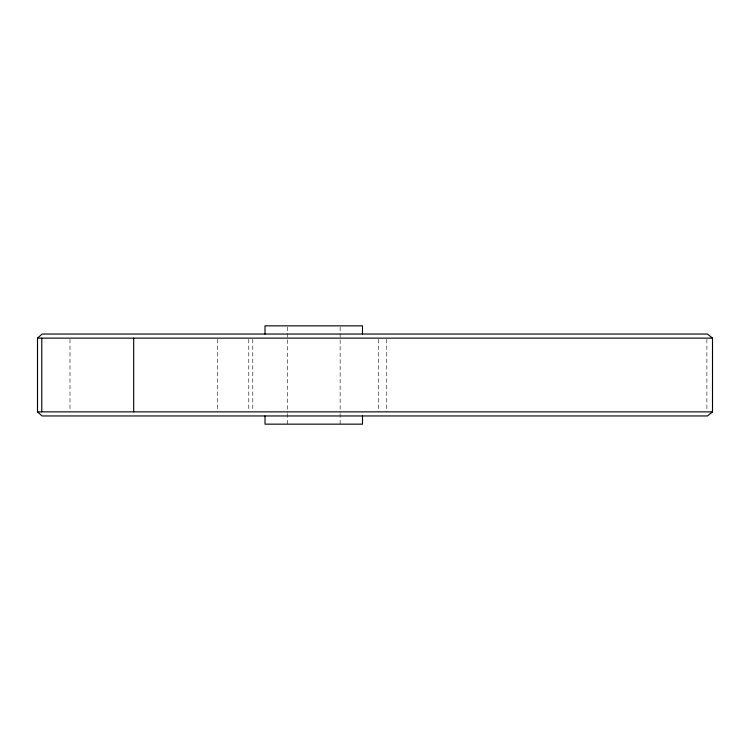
<?xml version="1.0" encoding="UTF-8"?>
<svg xmlns="http://www.w3.org/2000/svg" width="750" height="750" viewBox="0 0 750 750"><rect width="100%" height="100%" fill="white"/><g stroke="black" fill="none" stroke-linecap="round" stroke-linejoin="round"><path stroke-width="0.56" stroke-dasharray="3.75 2.81" d="M706.884 339.309L706.884 410.691M386.747 339.309L386.747 410.691M378.722 339.309L378.722 410.691M340.144 327.019L340.144 338.719M340.144 339.891L340.144 412.453M340.144 413.616L340.144 424.153M287.353 327.019L287.353 338.719M287.353 339.891L287.353 412.453M287.353 413.616L287.353 424.153M252.787 339.309L252.787 410.691M248.775 339.309L248.775 410.691M217.622 339.309L217.622 410.691M69.984 339.309L69.984 410.691"/><path stroke-width="1.12" d="M37.5 338.137L42.094 334.041L707.428 334.041L712.5 338.137L712.5 411.863L707.428 415.959L42.094 415.959L37.5 411.863L37.5 338.137L712.5 338.137M37.5 411.863L712.5 411.863M362.484 334.041L362.484 325.847L265.022 325.847L265.022 334.041M362.484 415.959L362.484 424.153L265.022 424.153L265.022 415.959M133.688 338.137L133.688 411.863M41.775 338.137L41.775 411.863"/></g></svg>
